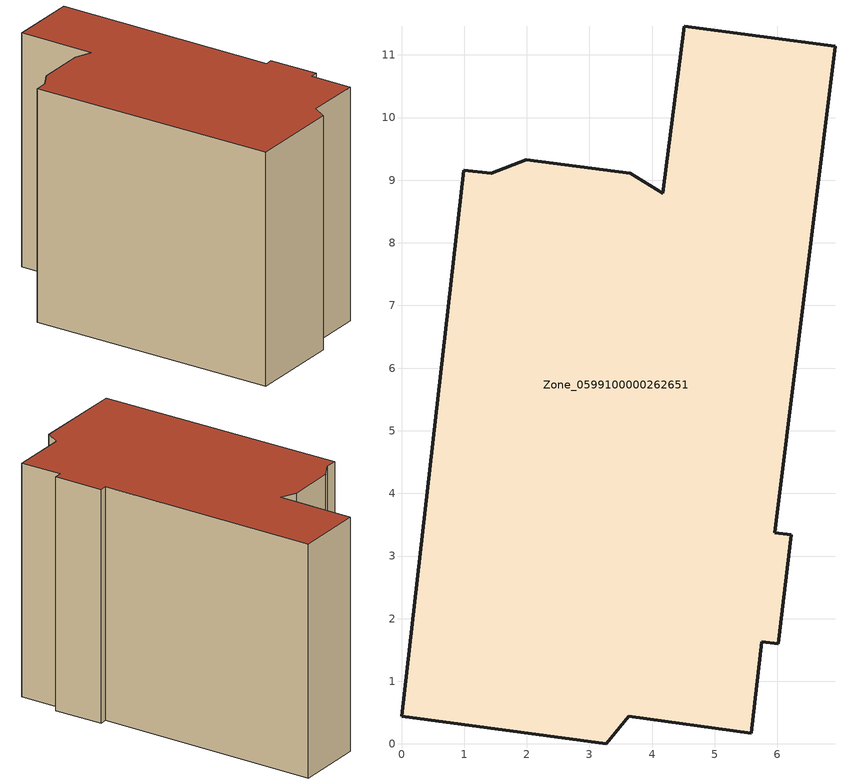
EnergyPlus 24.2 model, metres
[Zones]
Zone_0599100000262651
 floor ground (C_G): 6.92,11.14 5.96,3.37 6.22,3.34 6.01,1.6 5.75,1.63 5.58,0.17 3.63,0.44 3.27,0 0,0.44 0.99,9.16 1.43,9.11 1.99,9.33 3.65,9.11 4.17,8.79 4.51,11.46 z2.83
 wall outside (C_F): 4.51,11.46 4.17,8.79 3.65,9.11 1.99,9.33 1.43,9.11 0.99,9.16 0,0.44 3.27,0 3.63,0.44 5.58,0.17 5.75,1.63 6.01,1.6 6.22,3.34 5.96,3.37 6.92,11.14 4.51,11.46 z2.83:11.19
 roof outside (C_R): 5.96,3.37 6.92,11.14 4.51,11.46 4.17,8.79 3.65,9.11 1.99,9.33 1.43,9.11 0.99,9.16 0,0.44 3.27,0 3.63,0.44 5.58,0.17 5.75,1.63 6.01,1.6 6.22,3.34 z11.19
[BUILDING]
Pand.0599100000262651: North Axis=0; Terrain=City; Loads Convergence Tolerance Value=0.04; Temperature Convergence Tolerance Value=0.4; Solar Distribution=FullExterior; Maximum Number of Warmup Days=25; Minimum Number of Warmup Days=1
[Site:Location]
Rotterdam.The.Hague.AP_ZH_NLD Design_Conditions: Latitude=51.96; Longitude=4.45; Time Zone=1; Elevation=-4.5
[SITE:GROUNDTEMPERATURE:BUILDINGSURFACE]
18, 18, 18, 18, 18, 18, 18, 18, 18, 18, 18, 18
[MATERIAL] Thermal Absorptance=0.9; Solar Absorptance=0.7; Visible Absorptance=0.7
Name | Roughness | Thickness | Conductivity | Density | Specific Heat
G.TC.1946 | MediumSmooth | 0.15 | 1 | 540 | 1210
F.TC.1946 | Rough | 0.3 | 0.857143 | 1920 | 840
R.TC.1946 | MediumRough | 0.2 | 0.909091 | 1500 | 1000
[CONSTRUCTION]
C_G: G.TC.1946
C_F: F.TC.1946
C_R: R.TC.1946
[ZONE]
Zone_0599100000262651: Type=1; Multiplier=1; Ceiling Height=Autocalculate; Volume=Autocalculate; Floor Area=autocalculate; Part of Total Floor Area=Yes
[ZONEINFILTRATION:DESIGNFLOWRATE]
Infil_Zone_0599100000262651: Zone or ZoneList or Space or SpaceList=Zone_0599100000262651; Schedule=AlwaysOn; Design Flow Rate Calculation Method=Flow/Area; Flow Rate per Floor Area=0.003; Constant Term Coefficient=1; Temperature Term Coefficient=0; Velocity Term Coefficient=0; Velocity Squared Term Coefficient=0
[HVACTEMPLATE:ZONE:IDEALLOADSAIRSYSTEM]
Zone_0599100000262651: Maximum Heating Supply Air Temperature=50; Minimum Cooling Supply Air Temperature=13; Maximum Heating Supply Air Humidity Ratio=0.0156; Minimum Cooling Supply Air Humidity Ratio=0.0077; Heating Limit=NoLimit; Cooling Limit=NoLimit; Dehumidification Control Type=ConstantSensibleHeatRatio; Cooling Sensible Heat Ratio=0.7; Dehumidification Setpoint=60; Humidification Control Type=None; Humidification Setpoint=30; Outdoor Air Method=None; Outdoor Air Flow Rate per Person=0.00944; Outdoor Air Flow Rate per Zone Floor Area=0; Outdoor Air Flow Rate per Zone=0; Demand Controlled Ventilation Type=None; Outdoor Air Economizer Type=NoEconomizer; Heat Recovery Type=None; Sensible Heat Recovery Effectiveness=0.7; Latent Heat Recovery Effectiveness=0.65
[ZONECONTROL:THERMOSTAT]
ThermostatControl_Zone_0599100000262651: Zone or ZoneList=Zone_0599100000262651; Control Type Schedule=DualSetpointControlType; Control 1=Thermostat_Zone_0599100000262651; Temperature Difference Between Cutout And Setpoint=0
[THERMOSTATSETPOINT:DUALSETPOINT]
Thermostat_Zone_0599100000262651: Heating Setpoint Temperature Schedule=HeatingSetpoint_Zone_0599100000262651; Cooling Setpoint Temperature Schedule=CoolingSetpoint_Zone_0599100000262651
[SCHEDULE:COMPACT]
HeatingSetpoint_Zone_0599100000262651: Through: 12/31, For: AllDays, Until: 24:00, 21
CoolingSetpoint_Zone_0599100000262651: Through: 12/31, For: AllDays, Until: 24:00, 24
DualSetpointControlType: Through: 12/31, For: AllDays, Until: 24:00, 4
AlwaysOn: Through: 12/31, For: AllDays, Until: 24:00, 1
